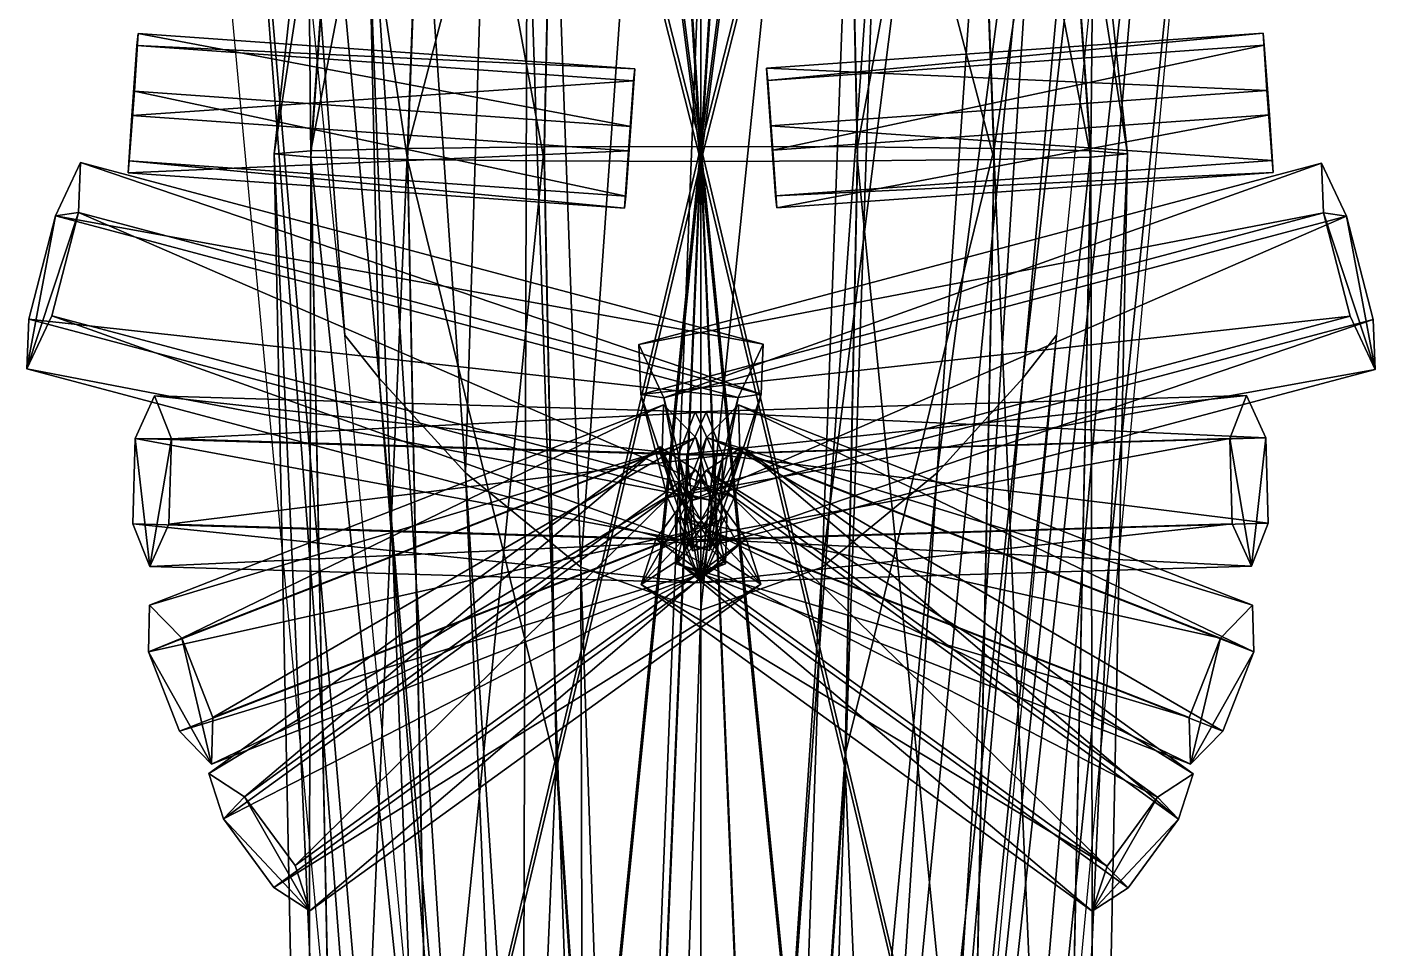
# Model space of a CAD drawing. Header units: metres. Extents: x -2.13 to 2.13, y -3.02 to 3.
# Drawn here: x -0.474 to 0.474, y -0.579 to 0.069 of the extents above; entities that cross this region are included whole.
import ezdxf

# ---------------------------------------------------------------- set-up
doc = ezdxf.new("R2010")
doc.units = ezdxf.units.M

msp = doc.modelspace()

# ---------------------------------------------------------------- linework, layer by layer
at = {"layer": 'Body'}
for points in [[(-0.19223, -1.39045, -0.04117), (-0.36185, 0.42441, 0.00028), (-0.32711, 0.38112, 0.05467)], [(0.17407, -1.41233, -0.01992), (0.36185, 0.42441, 0.00028), (0.19223, -1.39045, -0.04117)], [(0.17407, -1.41233, -0.01992), (0.32765, 0.38112, 0.05467), (0.36185, 0.42441, 0.00028)], [(-0.17378, -1.41233, -0.01992), (-0.32711, 0.38112, 0.05467), (-0.23908, 0.28589, 0.17435)], [(-0.19223, -1.39045, -0.04117), (-0.32711, 0.38112, 0.05467), (-0.17378, -1.41233, -0.01992)], [(0.12777, -1.46048, 0.02683), (0.32765, 0.38112, 0.05467), (0.17407, -1.41233, -0.01992)], [(0.12777, -1.46048, 0.02683), (0.24049, 0.28589, 0.17435), (0.32765, 0.38112, 0.05467)], [(-0.12701, -1.46048, 0.02683), (-0.23908, 0.28589, 0.17435), (-0.12196, 0.19066, 0.29403)], [(-0.17378, -1.41233, -0.01992), (-0.23908, 0.28589, 0.17435), (-0.12701, -1.46048, 0.02683)], [(0.06564, -1.50863, 0.07359), (0.24049, 0.28589, 0.17435), (0.12777, -1.46048, 0.02683)], [(0.06564, -1.50863, 0.07359), (0.12356, 0.19066, 0.29403), (0.24049, 0.28589, 0.17435)], [(-0.12701, -1.46048, 0.02683), (-0.12196, 0.19066, 0.29403), (-0.06479, -1.50863, 0.07359)], [(-0.06479, -1.50863, 0.07359), (-0.12196, 0.19066, 0.29403), (0, 0.14737, 0.34842)], [(0, -1.53051, 0.09484), (0.12356, 0.19066, 0.29403), (0.06564, -1.50863, 0.07359)], [(0, -1.53051, 0.09484), (0, 0.14737, 0.34842), (0.12356, 0.19066, 0.29403)], [(-0.06479, -1.50863, 0.07359), (0, 0.14737, 0.34842), (0, -1.53051, 0.09484)]]:
    msp.add_3dface(points, dxfattribs=at)
at = {"layer": 'Crystal 14'}
for points in [[(-0.38402, -0.19047, -0.16197), (-0.00982, -0.23182, -0.01409), (-0.39756, -0.22031, -0.11171)], [(-0.38402, -0.19047, -0.16197), (-0.39756, -0.22031, -0.11171), (-0.37219, -0.2206, -0.21249)], [(-0.38402, -0.19047, -0.16197), (0.00372, -0.20197, -0.06435), (-0.00982, -0.23182, -0.01409)], [(-0.37219, -0.2206, -0.21249), (0.00372, -0.20197, -0.06435), (-0.38402, -0.19047, -0.16197)], [(-0.37219, -0.2206, -0.21249), (0.01554, -0.23211, -0.11487), (0.00372, -0.20197, -0.06435)], [(0.00372, -0.20197, -0.06435), (0.01554, -0.23211, -0.11487), (-0.00982, -0.23182, -0.01409)], [(-0.39756, -0.22031, -0.11171), (-0.01154, -0.29179, -0.01436), (-0.39927, -0.28029, -0.11197)], [(-0.38745, -0.31042, -0.16249), (-0.39756, -0.22031, -0.11171), (-0.39927, -0.28029, -0.11197)], [(-0.39756, -0.22031, -0.11171), (-0.00982, -0.23182, -0.01409), (-0.01154, -0.29179, -0.01436)], [(-0.37219, -0.2206, -0.21249), (-0.39756, -0.22031, -0.11171), (-0.38745, -0.31042, -0.16249)], [(-0.38745, -0.31042, -0.16249), (-0.37391, -0.28058, -0.21275), (-0.37219, -0.2206, -0.21249)], [(-0.37391, -0.28058, -0.21275), (0.01554, -0.23211, -0.11487), (-0.37219, -0.2206, -0.21249)], [(-0.37391, -0.28058, -0.21275), (0.01383, -0.29208, -0.11513), (0.01554, -0.23211, -0.11487)], [(-0.01154, -0.29179, -0.01436), (-0.00982, -0.23182, -0.01409), (0.00029, -0.32192, -0.06488)], [(0.01554, -0.23211, -0.11487), (0.00029, -0.32192, -0.06488), (-0.00982, -0.23182, -0.01409)], [(0.00029, -0.32192, -0.06488), (0.01554, -0.23211, -0.11487), (0.01383, -0.29208, -0.11513)], [(-0.39927, -0.28029, -0.11197), (0.00029, -0.32192, -0.06488), (-0.38745, -0.31042, -0.16249)], [(-0.39927, -0.28029, -0.11197), (-0.01154, -0.29179, -0.01436), (0.00029, -0.32192, -0.06488)], [(-0.38745, -0.31042, -0.16249), (0.01383, -0.29208, -0.11513), (-0.37391, -0.28058, -0.21275)], [(-0.38745, -0.31042, -0.16249), (0.00029, -0.32192, -0.06488), (0.01383, -0.29208, -0.11513)]]:
    msp.add_3dface(points, dxfattribs=at)
at = {"layer": 'Crystal 15'}
for points in [[(-0.38761, -0.33756, -0.16197), (-0.0262, -0.19665, -0.06435), (-0.027, -0.22941, -0.01409)], [(-0.36495, -0.36068, -0.21249), (-0.0262, -0.19665, -0.06435), (-0.38761, -0.33756, -0.16197)], [(-0.36495, -0.36068, -0.21249), (-0.00354, -0.21977, -0.11487), (-0.0262, -0.19665, -0.06435)], [(-0.0262, -0.19665, -0.06435), (-0.00354, -0.21977, -0.11487), (-0.027, -0.22941, -0.01409)], [(-0.34309, -0.41655, -0.21275), (-0.00354, -0.21977, -0.11487), (-0.36495, -0.36068, -0.21249)], [(-0.34309, -0.41655, -0.21275), (0.01831, -0.27564, -0.11513), (-0.00354, -0.21977, -0.11487)], [(-0.00354, -0.21977, -0.11487), (0.01751, -0.3084, -0.06488), (-0.027, -0.22941, -0.01409)], [(0.01751, -0.3084, -0.06488), (-0.00354, -0.21977, -0.11487), (0.01831, -0.27564, -0.11513)], [(-0.38841, -0.37032, -0.11171), (-0.027, -0.22941, -0.01409), (-0.00515, -0.28529, -0.01435)], [(-0.38761, -0.33756, -0.16197), (-0.027, -0.22941, -0.01409), (-0.38841, -0.37032, -0.11171)], [(-0.00515, -0.28529, -0.01435), (-0.027, -0.22941, -0.01409), (0.01751, -0.3084, -0.06488)], [(-0.34389, -0.44931, -0.16249), (0.01831, -0.27564, -0.11513), (-0.34309, -0.41655, -0.21275)], [(-0.34389, -0.44931, -0.16249), (0.01751, -0.3084, -0.06488), (0.01831, -0.27564, -0.11513)], [(-0.38841, -0.37032, -0.11171), (-0.00515, -0.28529, -0.01435), (-0.36655, -0.4262, -0.11197)], [(-0.36655, -0.4262, -0.11197), (-0.00515, -0.28529, -0.01435), (0.01751, -0.3084, -0.06488)], [(-0.36655, -0.4262, -0.11197), (0.01751, -0.3084, -0.06488), (-0.34389, -0.44931, -0.16249)], [(-0.38761, -0.33756, -0.16197), (-0.38841, -0.37032, -0.11171), (-0.36495, -0.36068, -0.21249)], [(-0.36495, -0.36068, -0.21249), (-0.38841, -0.37032, -0.11171), (-0.34389, -0.44931, -0.16249)], [(-0.34389, -0.44931, -0.16249), (-0.34309, -0.41655, -0.21275), (-0.36495, -0.36068, -0.21249)], [(-0.34389, -0.44931, -0.16249), (-0.38841, -0.37032, -0.11171), (-0.36655, -0.4262, -0.11197)]]:
    msp.add_3dface(points, dxfattribs=at)
at = {"layer": 'Crystal 16'}
for points in [[(-0.34596, -0.45583, -0.15175), (-0.02865, -0.22618, -0.07063), (-0.01833, -0.25804, -0.02084)], [(-0.32077, -0.4723, -0.20366), (-0.02865, -0.22618, -0.07063), (-0.34596, -0.45583, -0.15175)], [(-0.32077, -0.4723, -0.20366), (-0.00347, -0.24265, -0.12254), (-0.02865, -0.22618, -0.07063)], [(-0.02865, -0.22618, -0.07063), (-0.00347, -0.24265, -0.12254), (-0.01833, -0.25804, -0.02084)], [(-0.28526, -0.52061, -0.20578), (-0.00347, -0.24265, -0.12254), (-0.32077, -0.4723, -0.20366)], [(-0.28526, -0.52061, -0.20578), (0.03204, -0.29096, -0.12466), (-0.00347, -0.24265, -0.12254)], [(-0.00347, -0.24265, -0.12254), (0.04237, -0.32282, -0.07487), (-0.01833, -0.25804, -0.02084)], [(0.04237, -0.32282, -0.07487), (-0.00347, -0.24265, -0.12254), (0.03204, -0.29096, -0.12466)], [(-0.34596, -0.45583, -0.15175), (-0.01833, -0.25804, -0.02084), (-0.33563, -0.48769, -0.10196)], [(-0.33563, -0.48769, -0.10196), (-0.01833, -0.25804, -0.02084), (0.01718, -0.30635, -0.02296)], [(0.01718, -0.30635, -0.02296), (-0.01833, -0.25804, -0.02084), (0.04237, -0.32282, -0.07487)], [(-0.27493, -0.55246, -0.15599), (0.03204, -0.29096, -0.12466), (-0.28526, -0.52061, -0.20578)], [(-0.27493, -0.55246, -0.15599), (0.04237, -0.32282, -0.07487), (0.03204, -0.29096, -0.12466)], [(-0.33563, -0.48769, -0.10196), (0.01718, -0.30635, -0.02296), (-0.30012, -0.536, -0.10408)], [(-0.30012, -0.536, -0.10408), (0.01718, -0.30635, -0.02296), (0.04237, -0.32282, -0.07487)], [(-0.30012, -0.536, -0.10408), (0.04237, -0.32282, -0.07487), (-0.27493, -0.55246, -0.15599)], [(-0.34596, -0.45583, -0.15175), (-0.33563, -0.48769, -0.10196), (-0.32077, -0.4723, -0.20366)], [(-0.32077, -0.4723, -0.20366), (-0.33563, -0.48769, -0.10196), (-0.27493, -0.55246, -0.15599)], [(-0.27493, -0.55246, -0.15599), (-0.28526, -0.52061, -0.20578), (-0.32077, -0.4723, -0.20366)], [(-0.27493, -0.55246, -0.15599), (-0.33563, -0.48769, -0.10196), (-0.30012, -0.536, -0.10408)]]:
    msp.add_3dface(points, dxfattribs=at)
at = {"layer": 'Crystal 17'}
for points in [[(-0.45361, -0.06395, -0.1342), (0.04385, -0.15412, -0.12962), (-0.4361, -0.02654, -0.07161)], [(-0.4361, -0.02654, -0.07161), (-0.43741, -0.06162, -0.00533), (-0.45361, -0.06395, -0.1342)], [(-0.4361, -0.02654, -0.07161), (0.04254, -0.18921, -0.06335), (-0.43741, -0.06162, -0.00533)], [(-0.4361, -0.02654, -0.07161), (0.04385, -0.15412, -0.12962), (0.04254, -0.18921, -0.06335)], [(-0.47376, -0.17155, -0.06425), (-0.43741, -0.06162, -0.00533), (-0.45624, -0.13413, -0.00165)], [(-0.45361, -0.06395, -0.1342), (-0.43741, -0.06162, -0.00533), (-0.47376, -0.17155, -0.06425)], [(-0.47376, -0.17155, -0.06425), (-0.47244, -0.13646, -0.13052), (-0.45361, -0.06395, -0.1342)], [(-0.47244, -0.13646, -0.13052), (0.02634, -0.19154, -0.19222), (-0.45361, -0.06395, -0.1342)], [(-0.43741, -0.06162, -0.00533), (0.02371, -0.26172, -0.05967), (-0.45624, -0.13413, -0.00165)], [(-0.45361, -0.06395, -0.1342), (0.02634, -0.19154, -0.19222), (0.04385, -0.15412, -0.12962)], [(-0.43741, -0.06162, -0.00533), (0.04254, -0.18921, -0.06335), (0.02371, -0.26172, -0.05967)], [(-0.45624, -0.13413, -0.00165), (0.0062, -0.29913, -0.12227), (-0.47376, -0.17155, -0.06425)], [(-0.47376, -0.17155, -0.06425), (0.00751, -0.26405, -0.18854), (-0.47244, -0.13646, -0.13052)], [(-0.47244, -0.13646, -0.13052), (0.00751, -0.26405, -0.18854), (0.02634, -0.19154, -0.19222)], [(-0.45624, -0.13413, -0.00165), (0.02371, -0.26172, -0.05967), (0.0062, -0.29913, -0.12227)], [(0.04385, -0.15412, -0.12962), (0.02634, -0.19154, -0.19222), (0.04254, -0.18921, -0.06335)], [(-0.47376, -0.17155, -0.06425), (0.0062, -0.29913, -0.12227), (0.00751, -0.26405, -0.18854)], [(0.02371, -0.26172, -0.05967), (0.04254, -0.18921, -0.06335), (0.0062, -0.29913, -0.12227)], [(0.02634, -0.19154, -0.19222), (0.0062, -0.29913, -0.12227), (0.04254, -0.18921, -0.06335)], [(0.0062, -0.29913, -0.12227), (0.02634, -0.19154, -0.19222), (0.00751, -0.26405, -0.18854)]]:
    msp.add_3dface(points, dxfattribs=at)
at = {"layer": 'Crystal 20'}
for points in [[(-0.39553, 0.06419, -0.07757), (-0.04913, -0.00116, -0.04608), (-0.39825, 0.02368, -0.04429)], [(-0.39553, 0.06419, -0.07757), (-0.39825, 0.02368, -0.04429), (-0.3964, 0.05571, -0.12937)], [(-0.3964, 0.05571, -0.12937), (-0.04642, 0.03936, -0.07937), (-0.39553, 0.06419, -0.07757)], [(-0.39553, 0.06419, -0.07757), (-0.04642, 0.03936, -0.07937), (-0.04913, -0.00116, -0.04608)], [(-0.3964, 0.05571, -0.12937), (-0.39825, 0.02368, -0.04429), (-0.4027, -0.0338, -0.11461)], [(-0.4027, -0.0338, -0.11461), (-0.39999, 0.00671, -0.14789), (-0.3964, 0.05571, -0.12937)], [(-0.39999, 0.00671, -0.14789), (-0.04729, 0.03087, -0.13117), (-0.3964, 0.05571, -0.12937)], [(-0.3964, 0.05571, -0.12937), (-0.04729, 0.03087, -0.13117), (-0.04642, 0.03936, -0.07937)], [(-0.04642, 0.03936, -0.07937), (-0.04729, 0.03087, -0.13117), (-0.04913, -0.00116, -0.04608)], [(-0.39999, 0.00671, -0.14789), (-0.05087, -0.01812, -0.14969), (-0.04729, 0.03087, -0.13117)], [(-0.05358, -0.05863, -0.1164), (-0.04729, 0.03087, -0.13117), (-0.05087, -0.01812, -0.14969)], [(-0.04729, 0.03087, -0.13117), (-0.05358, -0.05863, -0.1164), (-0.04913, -0.00116, -0.04608)], [(-0.4027, -0.0338, -0.11461), (-0.39825, 0.02368, -0.04429), (-0.40183, -0.02531, -0.06281)], [(-0.39825, 0.02368, -0.04429), (-0.05271, -0.05015, -0.0646), (-0.40183, -0.02531, -0.06281)], [(-0.39825, 0.02368, -0.04429), (-0.04913, -0.00116, -0.04608), (-0.05271, -0.05015, -0.0646)], [(-0.4027, -0.0338, -0.11461), (-0.05087, -0.01812, -0.14969), (-0.39999, 0.00671, -0.14789)], [(-0.05271, -0.05015, -0.0646), (-0.04913, -0.00116, -0.04608), (-0.05358, -0.05863, -0.1164)], [(-0.4027, -0.0338, -0.11461), (-0.05358, -0.05863, -0.1164), (-0.05087, -0.01812, -0.14969)], [(-0.40183, -0.02531, -0.06281), (-0.05358, -0.05863, -0.1164), (-0.4027, -0.0338, -0.11461)], [(-0.40183, -0.02531, -0.06281), (-0.05271, -0.05015, -0.0646), (-0.05358, -0.05863, -0.1164)]]:
    msp.add_3dface(points, dxfattribs=at)
at = {"layer": 'Crystal 22'}
for points in [[(0.3954, 0.06458, -0.07757), (0.04629, 0.03975, -0.07937), (0.04716, 0.03127, -0.13117)], [(0.39811, 0.02407, -0.04429), (0.04629, 0.03975, -0.07937), (0.3954, 0.06458, -0.07757)], [(0.3954, 0.06458, -0.07757), (0.04716, 0.03127, -0.13117), (0.39627, 0.0561, -0.12938)], [(0.3954, 0.06458, -0.07757), (0.39627, 0.0561, -0.12938), (0.39811, 0.02407, -0.04429)], [(0.39627, 0.0561, -0.12938), (0.04716, 0.03127, -0.13117), (0.05074, -0.01773, -0.14969)], [(0.39627, 0.0561, -0.12938), (0.05074, -0.01773, -0.14969), (0.39985, 0.0071, -0.14789)], [(0.40256, -0.03341, -0.11461), (0.39627, 0.0561, -0.12938), (0.39985, 0.0071, -0.14789)], [(0.39811, 0.02407, -0.04429), (0.39627, 0.0561, -0.12938), (0.40256, -0.03341, -0.11461)], [(0.39811, 0.02407, -0.04429), (0.049, -0.00076, -0.04608), (0.04629, 0.03975, -0.07937)], [(0.04629, 0.03975, -0.07937), (0.049, -0.00076, -0.04608), (0.04716, 0.03127, -0.13117)], [(0.05074, -0.01773, -0.14969), (0.04716, 0.03127, -0.13117), (0.05345, -0.05824, -0.1164)], [(0.049, -0.00076, -0.04608), (0.05345, -0.05824, -0.1164), (0.04716, 0.03127, -0.13117)], [(0.40169, -0.02492, -0.06281), (0.049, -0.00076, -0.04608), (0.39811, 0.02407, -0.04429)], [(0.40256, -0.03341, -0.11461), (0.40169, -0.02492, -0.06281), (0.39811, 0.02407, -0.04429)], [(0.39985, 0.0071, -0.14789), (0.05074, -0.01773, -0.14969), (0.05345, -0.05824, -0.1164)], [(0.39985, 0.0071, -0.14789), (0.05345, -0.05824, -0.1164), (0.40256, -0.03341, -0.11461)], [(0.40169, -0.02492, -0.06281), (0.05258, -0.04975, -0.0646), (0.049, -0.00076, -0.04608)], [(0.05345, -0.05824, -0.1164), (0.049, -0.00076, -0.04608), (0.05258, -0.04975, -0.0646)], [(0.40256, -0.03341, -0.11461), (0.05258, -0.04975, -0.0646), (0.40169, -0.02492, -0.06281)], [(0.40256, -0.03341, -0.11461), (0.05345, -0.05824, -0.1164), (0.05258, -0.04975, -0.0646)]]:
    msp.add_3dface(points, dxfattribs=at)
at = {"layer": 'Crystal 23'}
for points in [[(0.43648, -0.02682, -0.07127), (-0.04347, -0.1544, -0.12928), (-0.02596, -0.19182, -0.19188)], [(0.4378, -0.0619, -0.00499), (-0.04347, -0.1544, -0.12928), (0.43648, -0.02682, -0.07127)], [(0.43648, -0.02682, -0.07127), (-0.02596, -0.19182, -0.19188), (0.45399, -0.06423, -0.13386)], [(0.43648, -0.02682, -0.07127), (0.45399, -0.06423, -0.13386), (0.4378, -0.0619, -0.00499)], [(0.4378, -0.0619, -0.00499), (-0.04216, -0.18949, -0.06301), (-0.04347, -0.1544, -0.12928)], [(0.45663, -0.13441, -0.00131), (-0.04216, -0.18949, -0.06301), (0.4378, -0.0619, -0.00499)], [(0.45399, -0.06423, -0.13386), (-0.02596, -0.19182, -0.19188), (-0.00713, -0.26433, -0.1882)], [(0.45399, -0.06423, -0.13386), (-0.00713, -0.26433, -0.1882), (0.47282, -0.13674, -0.13018)], [(0.4378, -0.0619, -0.00499), (0.45399, -0.06423, -0.13386), (0.47414, -0.17182, -0.06391)], [(0.47414, -0.17182, -0.06391), (0.45663, -0.13441, -0.00131), (0.4378, -0.0619, -0.00499)], [(0.47414, -0.17182, -0.06391), (0.45399, -0.06423, -0.13386), (0.47282, -0.13674, -0.13018)], [(0.45663, -0.13441, -0.00131), (-0.02333, -0.26199, -0.05933), (-0.04216, -0.18949, -0.06301)], [(0.47414, -0.17182, -0.06391), (-0.02333, -0.26199, -0.05933), (0.45663, -0.13441, -0.00131)], [(0.47282, -0.13674, -0.13018), (-0.00713, -0.26433, -0.1882), (-0.00581, -0.29941, -0.12193)], [(0.47282, -0.13674, -0.13018), (-0.00581, -0.29941, -0.12193), (0.47414, -0.17182, -0.06391)], [(-0.04347, -0.1544, -0.12928), (-0.04216, -0.18949, -0.06301), (-0.02596, -0.19182, -0.19188)], [(0.47414, -0.17182, -0.06391), (-0.00581, -0.29941, -0.12193), (-0.02333, -0.26199, -0.05933)], [(-0.00581, -0.29941, -0.12193), (-0.04216, -0.18949, -0.06301), (-0.02333, -0.26199, -0.05933)], [(-0.04216, -0.18949, -0.06301), (-0.00581, -0.29941, -0.12193), (-0.02596, -0.19182, -0.19188)], [(-0.00713, -0.26433, -0.1882), (-0.02596, -0.19182, -0.19188), (-0.00581, -0.29941, -0.12193)]]:
    msp.add_3dface(points, dxfattribs=at)
at = {"layer": 'Crystal 26'}
for points in [[(0.38807, -0.33756, -0.16223), (0.02666, -0.19665, -0.06461), (0.004, -0.21976, -0.11513)], [(0.02666, -0.19665, -0.06461), (0.02746, -0.22941, -0.01435), (0.004, -0.21976, -0.11513)], [(0.38887, -0.37032, -0.11197), (0.02666, -0.19665, -0.06461), (0.38807, -0.33756, -0.16223)], [(0.38887, -0.37032, -0.11197), (0.02746, -0.22941, -0.01435), (0.02666, -0.19665, -0.06461)], [(0.36541, -0.36067, -0.21275), (0.004, -0.21976, -0.11513), (-0.01785, -0.27564, -0.11539)], [(-0.01785, -0.27564, -0.11539), (0.004, -0.21976, -0.11513), (-0.01705, -0.3084, -0.06513)], [(0.02746, -0.22941, -0.01435), (-0.01705, -0.3084, -0.06513), (0.004, -0.21976, -0.11513)], [(0.38807, -0.33756, -0.16223), (0.004, -0.21976, -0.11513), (0.36541, -0.36067, -0.21275)], [(-0.01705, -0.3084, -0.06513), (0.02746, -0.22941, -0.01435), (0.00561, -0.28529, -0.01461)], [(0.36702, -0.42619, -0.11223), (0.00561, -0.28529, -0.01461), (0.02746, -0.22941, -0.01435)], [(0.36702, -0.42619, -0.11223), (0.02746, -0.22941, -0.01435), (0.38887, -0.37032, -0.11197)], [(0.34356, -0.41655, -0.21301), (-0.01785, -0.27564, -0.11539), (-0.01705, -0.3084, -0.06513)], [(0.36541, -0.36067, -0.21275), (-0.01785, -0.27564, -0.11539), (0.34356, -0.41655, -0.21301)], [(0.34436, -0.44931, -0.16275), (-0.01705, -0.3084, -0.06513), (0.00561, -0.28529, -0.01461)], [(0.34436, -0.44931, -0.16275), (0.00561, -0.28529, -0.01461), (0.36702, -0.42619, -0.11223)], [(0.34356, -0.41655, -0.21301), (-0.01705, -0.3084, -0.06513), (0.34436, -0.44931, -0.16275)], [(0.38807, -0.33756, -0.16223), (0.36541, -0.36067, -0.21275), (0.38887, -0.37032, -0.11197)], [(0.34436, -0.44931, -0.16275), (0.36541, -0.36067, -0.21275), (0.34356, -0.41655, -0.21301)], [(0.38887, -0.37032, -0.11197), (0.36541, -0.36067, -0.21275), (0.34436, -0.44931, -0.16275)], [(0.34436, -0.44931, -0.16275), (0.36702, -0.42619, -0.11223), (0.38887, -0.37032, -0.11197)]]:
    msp.add_3dface(points, dxfattribs=at)
at = {"layer": 'Crystal 27'}
for points in [[(0.38385, -0.19019, -0.16223), (-0.01571, -0.23183, -0.11513), (0.37202, -0.22032, -0.21275)], [(0.38385, -0.19019, -0.16223), (-0.00389, -0.2017, -0.06461), (-0.01571, -0.23183, -0.11513)], [(0.39739, -0.22004, -0.11197), (-0.00389, -0.2017, -0.06461), (0.38385, -0.19019, -0.16223)], [(0.38385, -0.19019, -0.16223), (0.37202, -0.22032, -0.21275), (0.39739, -0.22004, -0.11197)], [(-0.00389, -0.2017, -0.06461), (0.00965, -0.23154, -0.01435), (-0.01571, -0.23183, -0.11513)], [(0.39739, -0.22004, -0.11197), (0.00965, -0.23154, -0.01435), (-0.00389, -0.2017, -0.06461)], [(0.37202, -0.22032, -0.21275), (-0.01571, -0.23183, -0.11513), (-0.014, -0.2918, -0.11539)], [(0.37202, -0.22032, -0.21275), (-0.014, -0.2918, -0.11539), (0.37373, -0.2803, -0.21301)], [(0.3991, -0.28001, -0.11223), (0.00965, -0.23154, -0.01435), (0.39739, -0.22004, -0.11197)], [(0.39739, -0.22004, -0.11197), (0.37202, -0.22032, -0.21275), (0.38727, -0.31014, -0.16275)], [(0.38727, -0.31014, -0.16275), (0.37202, -0.22032, -0.21275), (0.37373, -0.2803, -0.21301)], [(0.38727, -0.31014, -0.16275), (0.3991, -0.28001, -0.11223), (0.39739, -0.22004, -0.11197)], [(0.00965, -0.23154, -0.01435), (-0.00046, -0.32165, -0.06513), (-0.01571, -0.23183, -0.11513)], [(-0.014, -0.2918, -0.11539), (-0.01571, -0.23183, -0.11513), (-0.00046, -0.32165, -0.06513)], [(-0.00046, -0.32165, -0.06513), (0.00965, -0.23154, -0.01435), (0.01137, -0.29152, -0.01461)], [(0.3991, -0.28001, -0.11223), (0.01137, -0.29152, -0.01461), (0.00965, -0.23154, -0.01435)], [(0.37373, -0.2803, -0.21301), (-0.014, -0.2918, -0.11539), (-0.00046, -0.32165, -0.06513)], [(0.37373, -0.2803, -0.21301), (-0.00046, -0.32165, -0.06513), (0.38727, -0.31014, -0.16275)], [(0.38727, -0.31014, -0.16275), (0.01137, -0.29152, -0.01461), (0.3991, -0.28001, -0.11223)], [(0.38727, -0.31014, -0.16275), (-0.00046, -0.32165, -0.06513), (0.01137, -0.29152, -0.01461)]]:
    msp.add_3dface(points, dxfattribs=at)
at = {"layer": 'Crystal 41'}
for points in [[(0.34637, -0.4561, -0.152), (0.02906, -0.22646, -0.07088), (0.00388, -0.24292, -0.12279)], [(0.02906, -0.22646, -0.07088), (0.01874, -0.25831, -0.02109), (0.00388, -0.24292, -0.12279)], [(0.33604, -0.48795, -0.10221), (0.01874, -0.25831, -0.02109), (0.02906, -0.22646, -0.07088)], [(0.33604, -0.48795, -0.10221), (0.02906, -0.22646, -0.07088), (0.34637, -0.4561, -0.152)], [(-0.03163, -0.29124, -0.12491), (0.00388, -0.24292, -0.12279), (-0.04196, -0.32309, -0.07512)], [(0.01874, -0.25831, -0.02109), (-0.04196, -0.32309, -0.07512), (0.00388, -0.24292, -0.12279)], [(0.32118, -0.47257, -0.20391), (0.00388, -0.24292, -0.12279), (-0.03163, -0.29124, -0.12491)], [(0.34637, -0.4561, -0.152), (0.00388, -0.24292, -0.12279), (0.32118, -0.47257, -0.20391)], [(-0.04196, -0.32309, -0.07512), (0.01874, -0.25831, -0.02109), (-0.01677, -0.30662, -0.02322)], [(0.30053, -0.53627, -0.10434), (-0.01677, -0.30662, -0.02322), (0.01874, -0.25831, -0.02109)], [(0.30053, -0.53627, -0.10434), (0.01874, -0.25831, -0.02109), (0.33604, -0.48795, -0.10221)], [(0.28567, -0.52088, -0.20603), (-0.03163, -0.29124, -0.12491), (-0.04196, -0.32309, -0.07512)], [(0.32118, -0.47257, -0.20391), (-0.03163, -0.29124, -0.12491), (0.28567, -0.52088, -0.20603)], [(0.27534, -0.55273, -0.15625), (-0.04196, -0.32309, -0.07512), (-0.01677, -0.30662, -0.02322)], [(0.27534, -0.55273, -0.15625), (-0.01677, -0.30662, -0.02322), (0.30053, -0.53627, -0.10434)], [(0.28567, -0.52088, -0.20603), (-0.04196, -0.32309, -0.07512), (0.27534, -0.55273, -0.15625)], [(0.34637, -0.4561, -0.152), (0.32118, -0.47257, -0.20391), (0.33604, -0.48795, -0.10221)], [(0.27534, -0.55273, -0.15625), (0.32118, -0.47257, -0.20391), (0.28567, -0.52088, -0.20603)], [(0.33604, -0.48795, -0.10221), (0.32118, -0.47257, -0.20391), (0.27534, -0.55273, -0.15625)], [(0.27534, -0.55273, -0.15625), (0.30053, -0.53627, -0.10434), (0.33604, -0.48795, -0.10221)]]:
    msp.add_3dface(points, dxfattribs=at)
at = {"layer": 'Pyramid 1'}
for points in [[(-0.25021, -0.14776, -0.2786), (-0.38277, 1.17148, -0.26943), (-0.34603, 1.12637, -0.20862)], [(0.22656, -0.17797, -0.24252), (0.38277, 1.17148, -0.26943), (0.25021, -0.14776, -0.2786)], [(0.22656, -0.17797, -0.24252), (0.34659, 1.12637, -0.20862), (0.38277, 1.17148, -0.26943)], [(-0.2262, -0.17797, -0.24252), (-0.34603, 1.12637, -0.20862), (-0.2529, 1.02713, -0.07484)], [(-0.25021, -0.14776, -0.2786), (-0.34603, 1.12637, -0.20862), (-0.2262, -0.17797, -0.24252)], [(0.1663, -0.24443, -0.16313), (0.34659, 1.12637, -0.20862), (0.22656, -0.17797, -0.24252)], [(0.1663, -0.24443, -0.16313), (0.2544, 1.02713, -0.07484), (0.34659, 1.12637, -0.20862)], [(-0.16532, -0.24443, -0.16313), (-0.2529, 1.02713, -0.07484), (-0.12901, 0.92789, 0.05894)], [(-0.2262, -0.17797, -0.24252), (-0.2529, 1.02713, -0.07484), (-0.16532, -0.24443, -0.16313)], [(0.08544, -0.3109, -0.08375), (0.2544, 1.02713, -0.07484), (0.1663, -0.24443, -0.16313)], [(0.08544, -0.3109, -0.08375), (0.1307, 0.92789, 0.05894), (0.2544, 1.02713, -0.07484)], [(-0.16532, -0.24443, -0.16313), (-0.12901, 0.92789, 0.05894), (-0.08433, -0.3109, -0.08375)], [(-0.08433, -0.3109, -0.08375), (-0.12901, 0.92789, 0.05894), (0, 0.88278, 0.11975)], [(0, -0.34111, -0.04766), (0.1307, 0.92789, 0.05894), (0.08544, -0.3109, -0.08375)], [(0, -0.34111, -0.04766), (0, 0.88278, 0.11975), (0.1307, 0.92789, 0.05894)], [(-0.08433, -0.3109, -0.08375), (0, 0.88278, 0.11975), (0, -0.34111, -0.04766)], [(-0.1228, -1.49561, -0.33547), (-0.25021, -0.14776, -0.2786), (-0.2262, -0.17797, -0.24252)], [(0.11119, -1.5084, -0.32258), (0.25021, -0.14776, -0.2786), (0.1228, -1.49561, -0.33547)], [(0.11119, -1.5084, -0.32258), (0.22656, -0.17797, -0.24252), (0.25021, -0.14776, -0.2786)], [(-0.11101, -1.5084, -0.32258), (-0.2262, -0.17797, -0.24252), (-0.16532, -0.24443, -0.16313)], [(-0.1228, -1.49561, -0.33547), (-0.2262, -0.17797, -0.24252), (-0.11101, -1.5084, -0.32258)], [(0.08162, -1.53652, -0.29422), (0.22656, -0.17797, -0.24252), (0.11119, -1.5084, -0.32258)], [(0.08162, -1.53652, -0.29422), (0.1663, -0.24443, -0.16313), (0.22656, -0.17797, -0.24252)], [(-0.08113, -1.53652, -0.29422), (-0.16532, -0.24443, -0.16313), (-0.08433, -0.3109, -0.08375)], [(-0.11101, -1.5084, -0.32258), (-0.16532, -0.24443, -0.16313), (-0.08113, -1.53652, -0.29422)], [(0.04193, -1.56464, -0.26585), (0.1663, -0.24443, -0.16313), (0.08162, -1.53652, -0.29422)], [(0.04193, -1.56464, -0.26585), (0.08544, -0.3109, -0.08375), (0.1663, -0.24443, -0.16313)], [(-0.04139, -1.56464, -0.26585), (-0.08433, -0.3109, -0.08375), (0, -0.34111, -0.04766)], [(-0.08113, -1.53652, -0.29422), (-0.08433, -0.3109, -0.08375), (-0.04139, -1.56464, -0.26585)], [(0, -1.57743, -0.25296), (0.08544, -0.3109, -0.08375), (0.04193, -1.56464, -0.26585)], [(0, -1.57743, -0.25296), (0, -0.34111, -0.04766), (0.08544, -0.3109, -0.08375)], [(-0.04139, -1.56464, -0.26585), (0, -0.34111, -0.04766), (0, -1.57743, -0.25296)]]:
    msp.add_3dface(points, dxfattribs=at)
at = {"layer": 'Sphere'}
for points in [[(-0.04276, 0.66396, -0.12737), (0, -0.01517, -0.16981), (0, 0.67475, -0.12681)], [(0, 0.67475, -0.12681), (0, -0.01517, -0.16981), (0.04276, 0.66396, -0.12737)], [(0, 0.67475, -0.12681), (0, -0.01517, -0.16981), (0, -0.01517, -0.16981)], [(-0.07778, 0.58847, -0.13133), (0, -0.01517, -0.16981), (-0.04276, 0.66396, -0.12737)], [(0, -0.02563, 0.02992), (-0.04277, 0.65439, 0.05871), (0, 0.66518, 0.05927)], [(-0.04276, 0.66396, -0.12737), (0, -0.01517, -0.16981), (0, -0.01517, -0.16981)], [(0, -0.02563, 0.02992), (0, 0.66518, 0.05927), (0, -0.02563, 0.02992)], [(0, -0.02563, 0.02992), (0, 0.66518, 0.05927), (0.04277, 0.65439, 0.05871)], [(0.04276, 0.66396, -0.12737), (0, -0.01517, -0.16981), (0.07779, 0.58847, -0.13133)], [(0.04276, 0.66396, -0.12737), (0, -0.01517, -0.16981), (0, -0.01517, -0.16981)], [(0, -0.02563, 0.02992), (-0.0778, 0.57888, 0.05475), (-0.04277, 0.65439, 0.05871)], [(0, -0.02563, 0.02992), (-0.04277, 0.65439, 0.05871), (0, -0.02563, 0.02992)], [(0, -0.02563, 0.02992), (0.04277, 0.65439, 0.05871), (0.0778, 0.57888, 0.05475)], [(0, -0.02563, 0.02992), (0.04277, 0.65439, 0.05871), (0, -0.02563, 0.02992)], [(-0.10145, 0.38354, -0.14207), (0, -0.01517, -0.16981), (-0.07778, 0.58847, -0.13133)], [(-0.07778, 0.58847, -0.13133), (0, -0.01517, -0.16981), (0, -0.01517, -0.16981)], [(0.07779, 0.58847, -0.13133), (0, -0.01517, -0.16981), (0.10145, 0.38354, -0.14207)], [(0.07779, 0.58847, -0.13133), (0, -0.01517, -0.16981), (0, -0.01517, -0.16981)], [(0, -0.02563, 0.02992), (-0.10146, 0.37389, 0.04401), (-0.0778, 0.57888, 0.05475)], [(0, -0.02563, 0.02992), (-0.0778, 0.57888, 0.05475), (0, -0.02563, 0.02992)], [(0, -0.02563, 0.02992), (0.0778, 0.57888, 0.05475), (0.10146, 0.37389, 0.04401)], [(0, -0.02563, 0.02992), (0.0778, 0.57888, 0.05475), (0, -0.02563, 0.02992)], [(-0.27421, -0.01821, -0.11188), (-0.18996, 0.41635, -0.1206), (-0.25258, 0.28621, -0.09593)], [(-0.27421, -0.01821, -0.11188), (-0.20623, -0.01656, -0.14328), (-0.18996, 0.41635, -0.1206)], [(-0.20625, -0.02425, 0.00339), (-0.25258, 0.28185, -0.01206), (-0.18998, 0.40875, 0.02608)], [(-0.11016, -0.02528, 0.02309), (-0.20625, -0.02425, 0.00339), (-0.18998, 0.40875, 0.02608)], [(-0.20623, -0.01656, -0.14328), (-0.10145, 0.38354, -0.14207), (-0.18996, 0.41635, -0.1206)], [(-0.11016, -0.02528, 0.02309), (-0.18998, 0.40875, 0.02608), (-0.10146, 0.37389, 0.04401)], [(0.18996, 0.41635, -0.1206), (0.10145, 0.38354, -0.14207), (0.11014, -0.01553, -0.16298)], [(0.10146, 0.37389, 0.04401), (0.18998, 0.40875, 0.02608), (0.20625, -0.02425, 0.00339)], [(0.18996, 0.41635, -0.1206), (0.11014, -0.01553, -0.16298), (0.20623, -0.01656, -0.14328)], [(0.25258, 0.28621, -0.09593), (0.18996, 0.41635, -0.1206), (0.20623, -0.01656, -0.14328)], [(0.18998, 0.40875, 0.02608), (0.27422, -0.0226, -0.02801), (0.20625, -0.02425, 0.00339)], [(0.18998, 0.40875, 0.02608), (0.25258, 0.28185, -0.01206), (0.27422, -0.0226, -0.02801)], [(-0.20623, -0.01656, -0.14328), (-0.11014, -0.01553, -0.16298), (-0.10145, 0.38354, -0.14207)], [(-0.11014, -0.01553, -0.16298), (0, -0.01517, -0.16981), (-0.10145, 0.38354, -0.14207)], [(-0.10145, 0.38354, -0.14207), (0, -0.01517, -0.16981), (0, -0.01517, -0.16981)], [(0.10145, 0.38354, -0.14207), (0, -0.01517, -0.16981), (0.11014, -0.01553, -0.16298)], [(0.10145, 0.38354, -0.14207), (0, -0.01517, -0.16981), (0, -0.01517, -0.16981)], [(0, -0.02564, 0.02992), (-0.11016, -0.02528, 0.02309), (-0.10146, 0.37389, 0.04401)], [(0, -0.02564, 0.02992), (-0.10146, 0.37389, 0.04401), (0, -0.02563, 0.02992)], [(0, -0.02563, 0.02992), (0.10146, 0.37389, 0.04401), (0.11016, -0.02528, 0.02309)], [(0, -0.02563, 0.02992), (0.10146, 0.37389, 0.04401), (0, -0.02563, 0.02992)], [(0.10146, 0.37389, 0.04401), (0.20625, -0.02425, 0.00339), (0.11016, -0.02528, 0.02309)], [(-0.3, -0.0204, -0.06995), (-0.25258, 0.28621, -0.09593), (-0.27633, 0.1961, -0.0586)], [(-0.3, -0.0204, -0.06995), (-0.27421, -0.01821, -0.11188), (-0.25258, 0.28621, -0.09593)], [(0.25258, 0.28621, -0.09593), (0.20623, -0.01656, -0.14328), (0.27421, -0.01821, -0.11188)], [(0.27633, 0.1961, -0.0586), (0.25258, 0.28621, -0.09593), (0.27421, -0.01821, -0.11188)], [(-0.27422, -0.0226, -0.02801), (-0.27633, 0.1961, -0.0586), (-0.25258, 0.28185, -0.01206)], [(-0.20625, -0.02425, 0.00339), (-0.27422, -0.0226, -0.02801), (-0.25258, 0.28185, -0.01206)], [(0.25258, 0.28185, -0.01206), (0.3, -0.0204, -0.06995), (0.27422, -0.0226, -0.02801)], [(0.25258, 0.28185, -0.01206), (0.27633, 0.1961, -0.0586), (0.3, -0.0204, -0.06995)], [(-0.27422, -0.0226, -0.02801), (-0.3, -0.0204, -0.06995), (-0.27633, 0.1961, -0.0586)], [(0.27633, 0.1961, -0.0586), (0.27421, -0.01821, -0.11188), (0.3, -0.0204, -0.06995)], [(-0.27633, -1.18365, -0.13091), (-0.27421, -0.01821, -0.11188), (-0.3, -0.0204, -0.06995)], [(-0.27633, -1.18365, -0.13091), (-0.25257, -1.08146, -0.1676), (-0.27421, -0.01821, -0.11188)], [(-0.25257, -1.08146, -0.1676), (-0.20623, -0.01656, -0.14328), (-0.27421, -0.01821, -0.11188)], [(-0.25257, -1.08146, -0.1676), (-0.18996, -0.81623, -0.18519), (-0.20623, -0.01656, -0.14328)], [(-0.18996, -0.81623, -0.18519), (-0.11014, -0.01553, -0.16298), (-0.20623, -0.01656, -0.14328)], [(-0.18996, -0.81623, -0.18519), (-0.10145, -0.44259, -0.18536), (-0.11014, -0.01553, -0.16298)], [(-0.11014, -0.01553, -0.16298), (0, -0.01517, -0.16981), (0, -0.01517, -0.16981)], [(-0.10145, -0.44259, -0.18536), (0, -0.01517, -0.16981), (-0.11014, -0.01553, -0.16298)], [(-0.10145, -0.44259, -0.18536), (0, -0.01517, -0.16981), (0, -0.01517, -0.16981)], [(-0.07778, -0.79231, -0.20369), (0, -0.01517, -0.16981), (-0.10145, -0.44259, -0.18536)], [(-0.07778, -0.79231, -0.20369), (0, -0.01517, -0.16981), (0, -0.01517, -0.16981)], [(-0.04276, -1.02861, -0.21608), (0, -0.01517, -0.16981), (-0.07778, -0.79231, -0.20369)], [(-0.04276, -1.02861, -0.21608), (0, -0.01518, -0.16981), (0, -0.01517, -0.16981)], [(0, -1.1154, -0.22063), (0, -0.01518, -0.16981), (-0.04276, -1.02861, -0.21608)], [(0.04277, -1.02861, -0.21608), (0, -0.01517, -0.16981), (0, -1.1154, -0.22063)], [(0.04277, -1.02861, -0.21608), (0, -0.01517, -0.16981), (0, -0.01517, -0.16981)], [(0.07779, -0.79231, -0.20369), (0, -0.01517, -0.16981), (0.04277, -1.02861, -0.21608)], [(0.07779, -0.79231, -0.20369), (0, -0.01517, -0.16981), (0, -0.01517, -0.16981)], [(0.10145, -0.44259, -0.18536), (0, -0.01517, -0.16981), (0.07779, -0.79231, -0.20369)], [(0.10145, -0.44259, -0.18536), (0, -0.01517, -0.16981), (0, -0.01517, -0.16981)], [(0.11014, -0.01553, -0.16298), (0, -0.01517, -0.16981), (0.10145, -0.44259, -0.18536)], [(0.11014, -0.01553, -0.16298), (0, -0.01517, -0.16981), (0, -0.01517, -0.16981)], [(0, -1.1154, -0.22063), (0, -0.01518, -0.16981), (0, -0.01518, -0.16981)], [(0.20623, -0.01656, -0.14328), (0.11014, -0.01553, -0.16298), (0.10145, -0.44259, -0.18536)], [(0.20623, -0.01656, -0.14328), (0.10145, -0.44259, -0.18536), (0.18996, -0.81623, -0.18519)], [(0.27421, -0.01821, -0.11188), (0.20623, -0.01656, -0.14328), (0.18996, -0.81623, -0.18519)], [(0.27421, -0.01821, -0.11188), (0.18996, -0.81623, -0.18519), (0.25258, -1.08146, -0.1676)], [(0.3, -0.0204, -0.06995), (0.27421, -0.01821, -0.11188), (0.25258, -1.08146, -0.1676)], [(-0.25258, -1.08588, -0.08374), (-0.3, -0.0204, -0.06995), (-0.27422, -0.0226, -0.02801)], [(-0.25258, -1.08588, -0.08374), (-0.27633, -1.18365, -0.13091), (-0.3, -0.0204, -0.06995)], [(-0.18998, -0.82398, -0.03852), (-0.27422, -0.0226, -0.02801), (-0.20625, -0.02425, 0.00339)], [(-0.18998, -0.82398, -0.03852), (-0.25258, -1.08588, -0.08374), (-0.27422, -0.0226, -0.02801)], [(-0.10146, -0.45241, 0.0007), (-0.20625, -0.02425, 0.00339), (-0.11016, -0.02528, 0.02309)], [(-0.10146, -0.45241, 0.0007), (-0.18998, -0.82398, -0.03852), (-0.20625, -0.02425, 0.00339)], [(0, -0.02564, 0.02992), (-0.11016, -0.02528, 0.02309), (0, -0.02564, 0.02992)], [(0, -0.02564, 0.02992), (-0.10146, -0.45241, 0.0007), (-0.11016, -0.02528, 0.02309)], [(0, -0.02564, 0.02992), (-0.10146, -0.45241, 0.0007), (0, -0.02564, 0.02992)], [(0, -0.02564, 0.02992), (-0.0778, -0.80219, -0.01763), (-0.10146, -0.45241, 0.0007)], [(0, -0.02564, 0.02992), (-0.0778, -0.80219, -0.01763), (0, -0.02564, 0.02992)], [(0, -0.02564, 0.02992), (-0.04277, -1.03854, -0.03001), (-0.0778, -0.80219, -0.01763)], [(0, -0.02564, 0.02992), (-0.04277, -1.03854, -0.03001), (0, -0.02564, 0.02992)], [(0, -0.02564, 0.02992), (0, -1.12534, -0.03456), (-0.04277, -1.03854, -0.03001)], [(0, -0.02564, 0.02992), (0.11016, -0.02528, 0.02309), (0.10147, -0.45241, 0.0007)], [(0, -0.02563, 0.02992), (0.11016, -0.02528, 0.02309), (0, -0.02564, 0.02992)], [(0, -0.02564, 0.02992), (0, -1.12534, -0.03456), (0, -0.02564, 0.02992)], [(0, -0.02564, 0.02992), (0.04277, -1.03854, -0.03001), (0, -1.12534, -0.03456)], [(0, -0.02564, 0.02992), (0.04277, -1.03854, -0.03001), (0, -0.02564, 0.02992)], [(0, -0.02564, 0.02992), (0.0778, -0.80219, -0.01763), (0.04277, -1.03854, -0.03001)], [(0, -0.02564, 0.02992), (0.0778, -0.80219, -0.01763), (0, -0.02564, 0.02992)], [(0, -0.02564, 0.02992), (0.10147, -0.45241, 0.0007), (0.0778, -0.80219, -0.01763)], [(0, -0.02564, 0.02992), (0.10147, -0.45241, 0.0007), (0, -0.02564, 0.02992)], [(0.11016, -0.02528, 0.02309), (0.18998, -0.82398, -0.03852), (0.10147, -0.45241, 0.0007)], [(0.11016, -0.02528, 0.02309), (0.20625, -0.02425, 0.00339), (0.18998, -0.82398, -0.03852)], [(0.20625, -0.02425, 0.00339), (0.25258, -1.08588, -0.08374), (0.18998, -0.82398, -0.03852)], [(0.20625, -0.02425, 0.00339), (0.27422, -0.0226, -0.02801), (0.25258, -1.08588, -0.08374)], [(0.3, -0.0204, -0.06995), (0.25258, -1.08146, -0.1676), (0.27633, -1.18365, -0.13091)], [(0.27422, -0.0226, -0.02801), (0.27633, -1.18365, -0.13091), (0.25258, -1.08588, -0.08374)], [(0.27422, -0.0226, -0.02801), (0.3, -0.0204, -0.06995), (0.27633, -1.18365, -0.13091)], [(-0.14565, -1.47109, -0.21951), (-0.10145, -0.44259, -0.18536), (-0.18996, -0.81623, -0.18519)], [(-0.14565, -1.47109, -0.21951), (-0.07778, -0.79231, -0.20369), (-0.10145, -0.44259, -0.18536)], [(0.18996, -0.81623, -0.18519), (0.10145, -0.44259, -0.18536), (0.07779, -0.79231, -0.20369)], [(-0.0778, -0.80219, -0.01763), (-0.18998, -0.82398, -0.03852), (-0.10146, -0.45241, 0.0007)], [(0.10147, -0.45241, 0.0007), (0.14567, -1.47889, -0.07285), (0.0778, -0.80219, -0.01763)], [(0.10147, -0.45241, 0.0007), (0.18998, -0.82398, -0.03852), (0.14567, -1.47889, -0.07285)]]:
    msp.add_3dface(points, dxfattribs=at)

doc.saveas('drawing.dxf')
